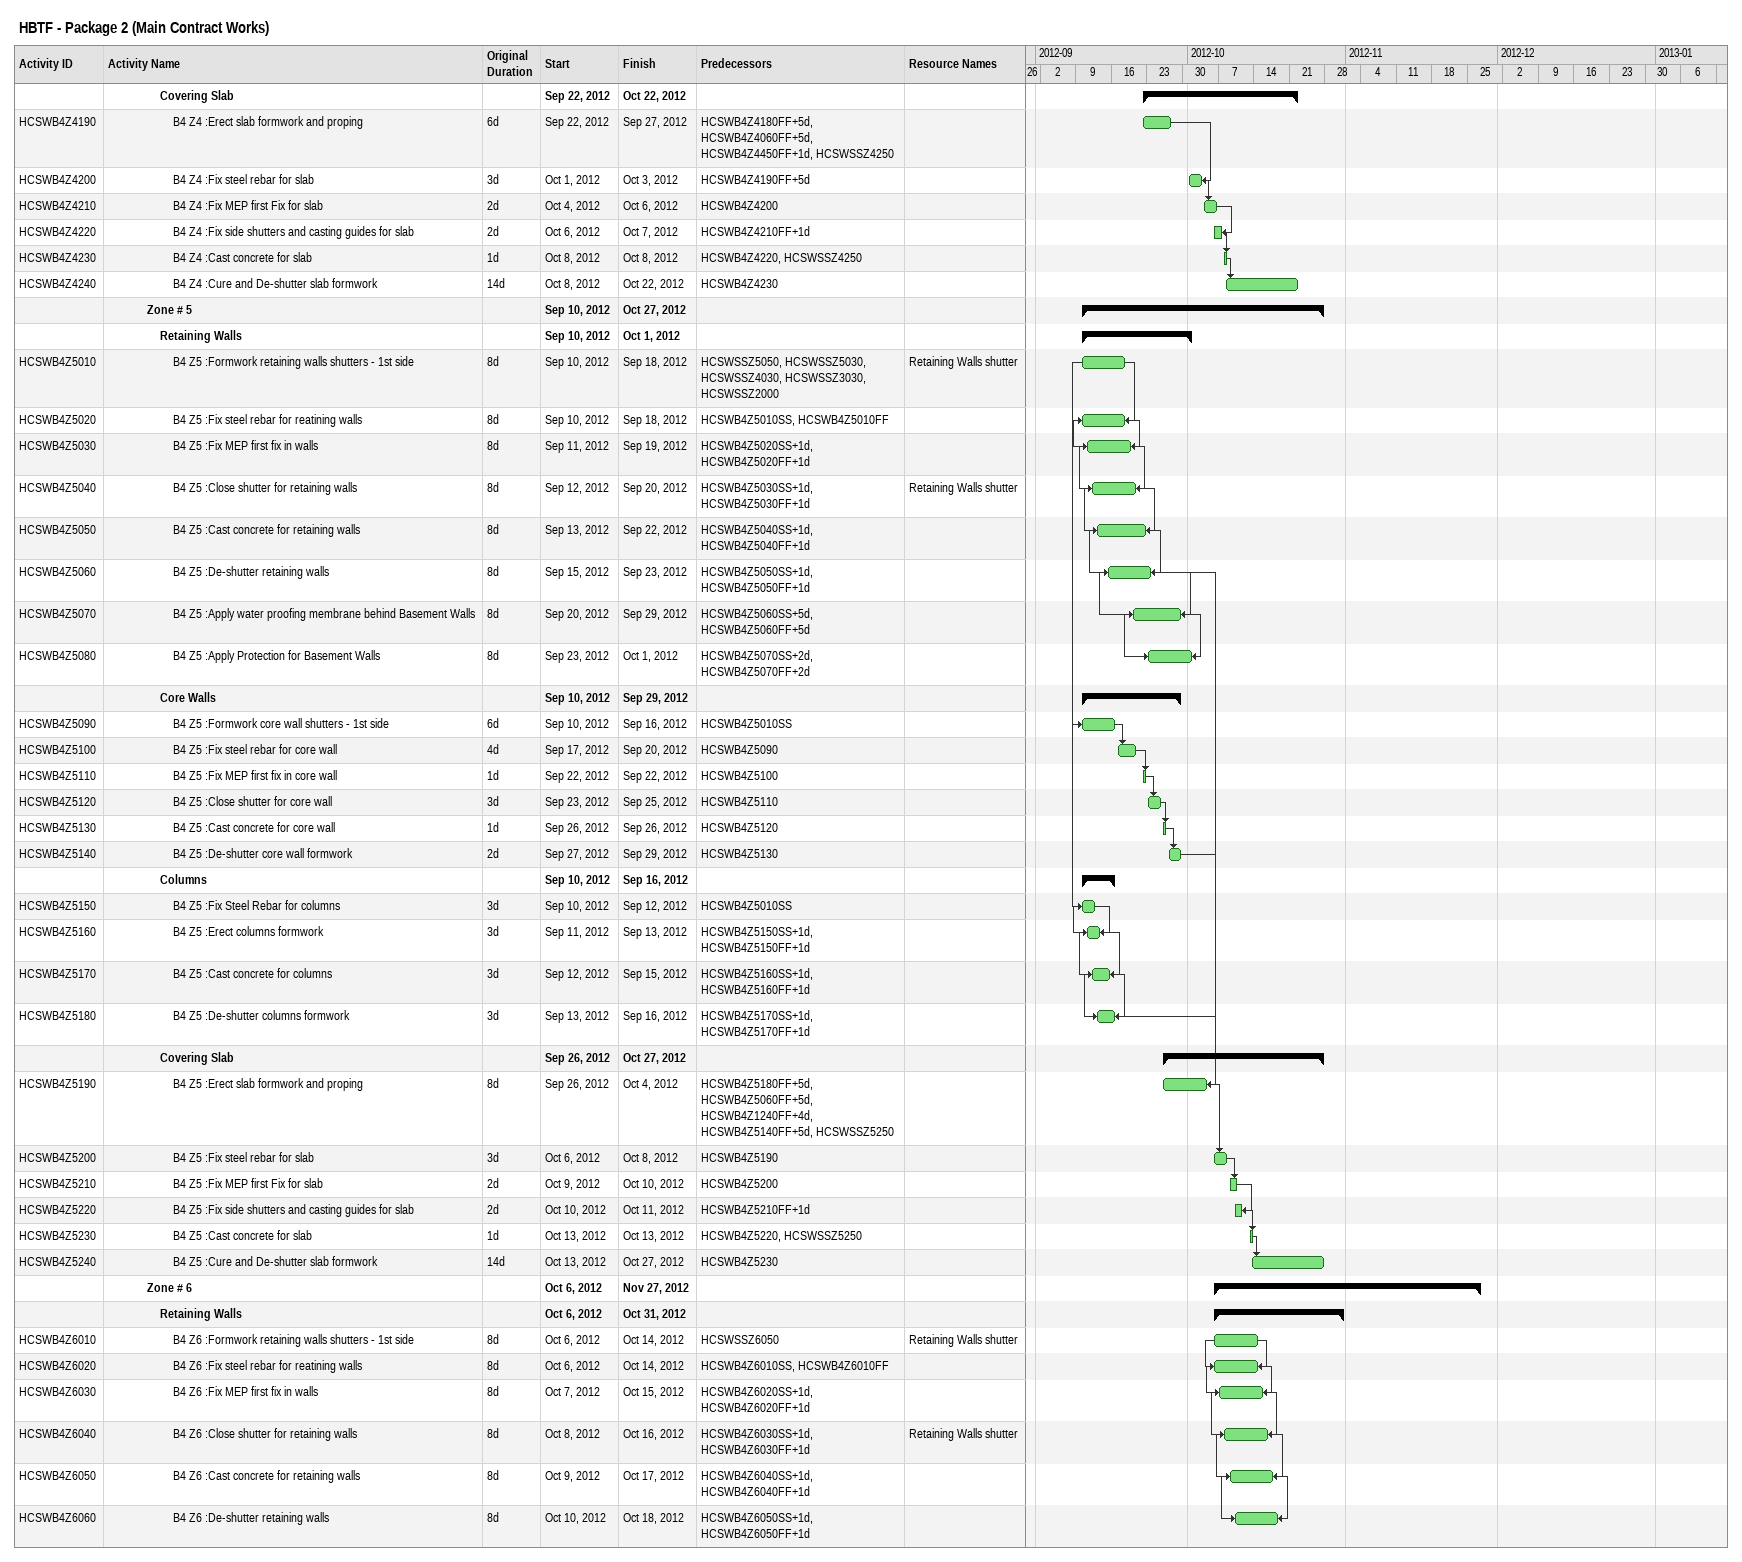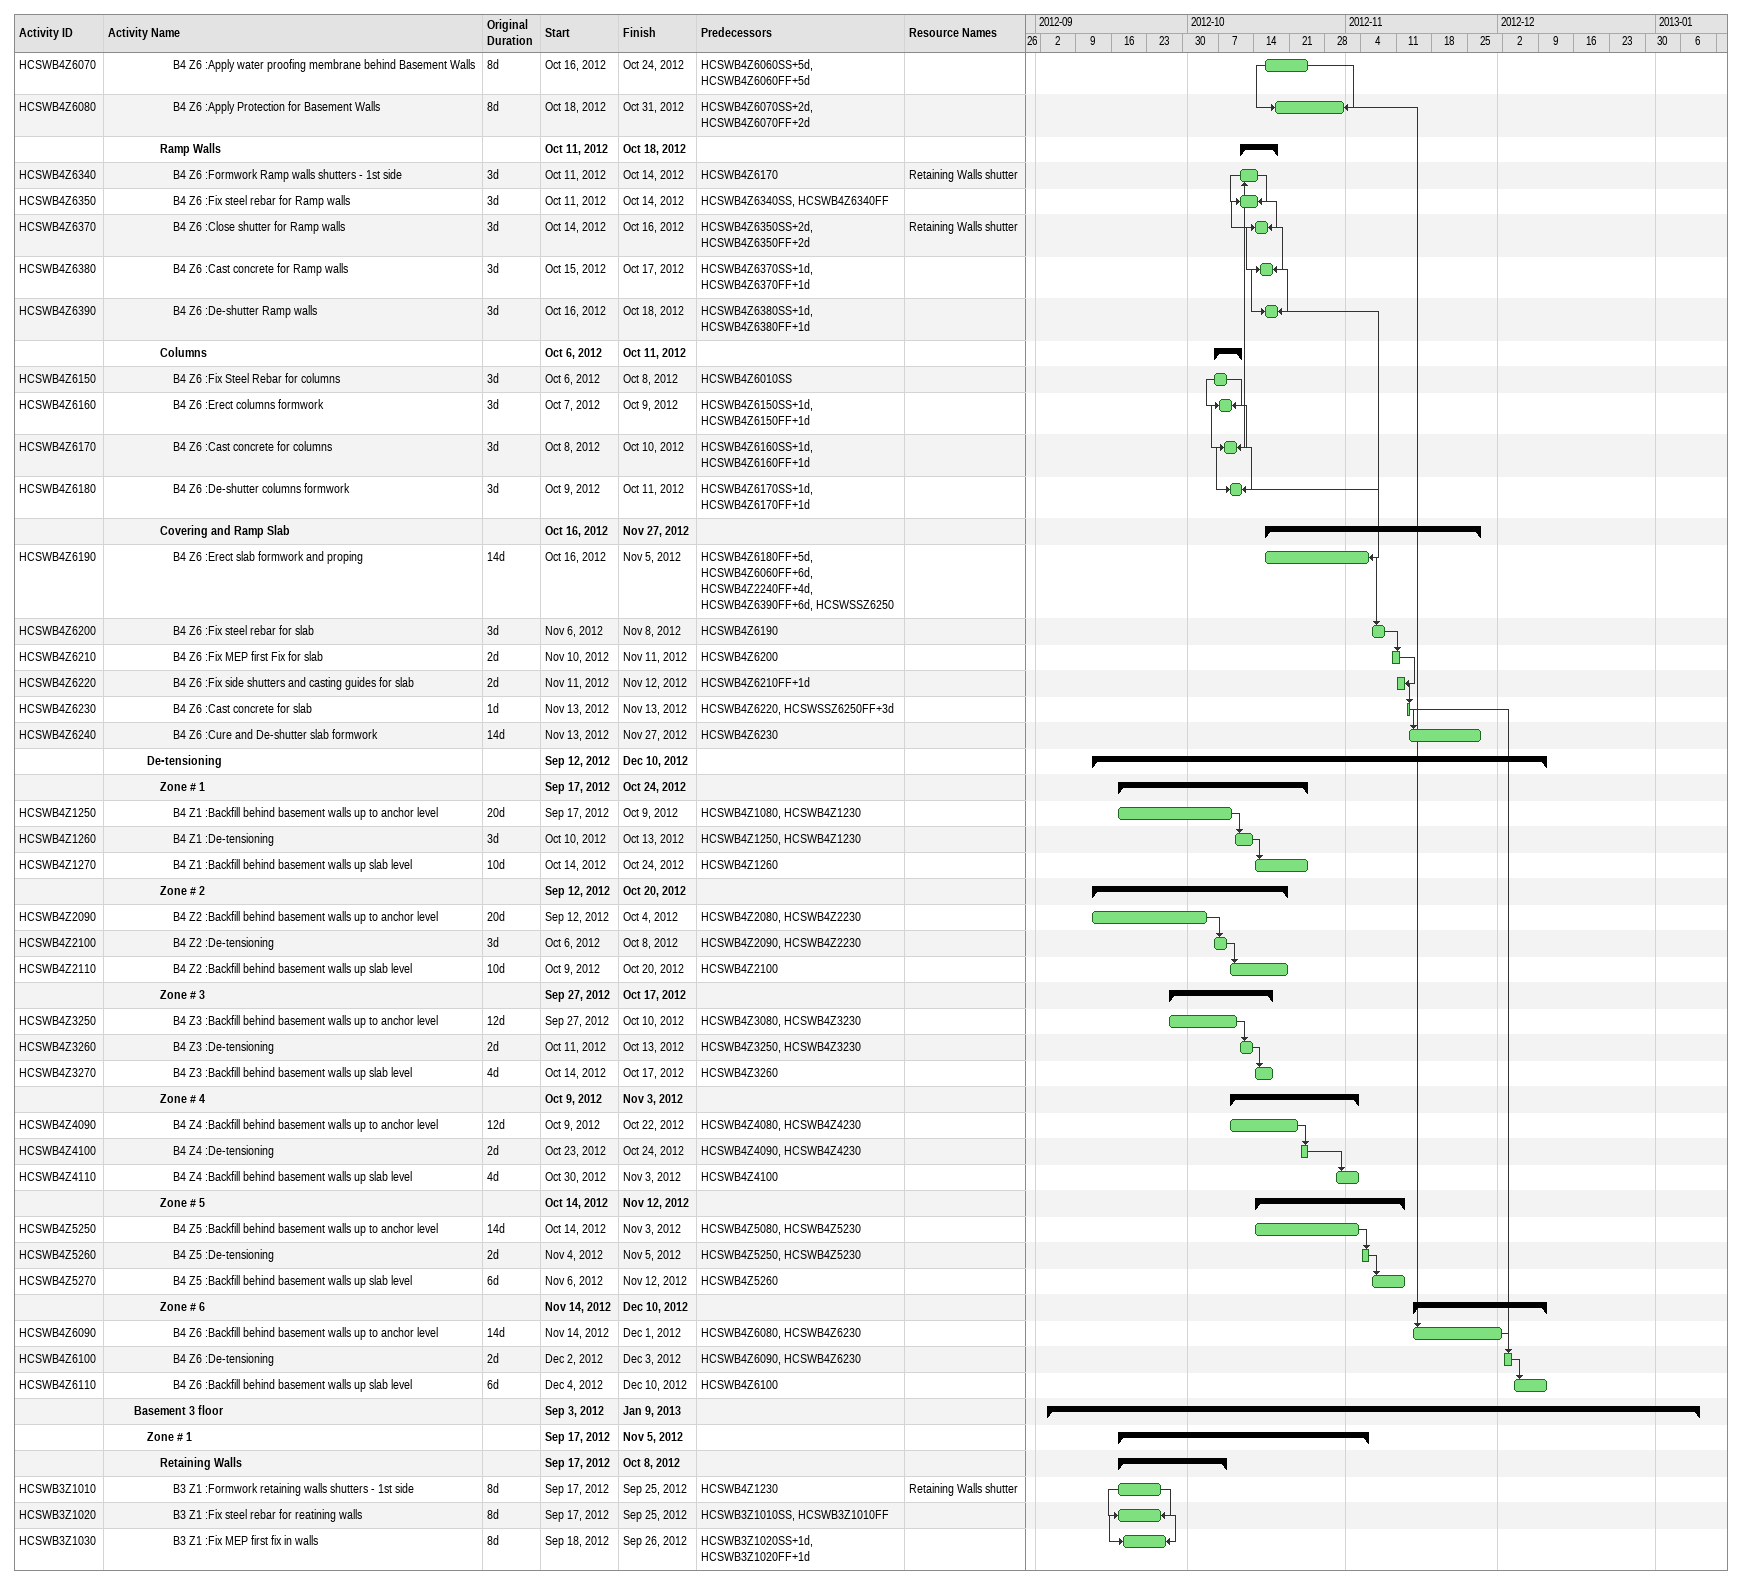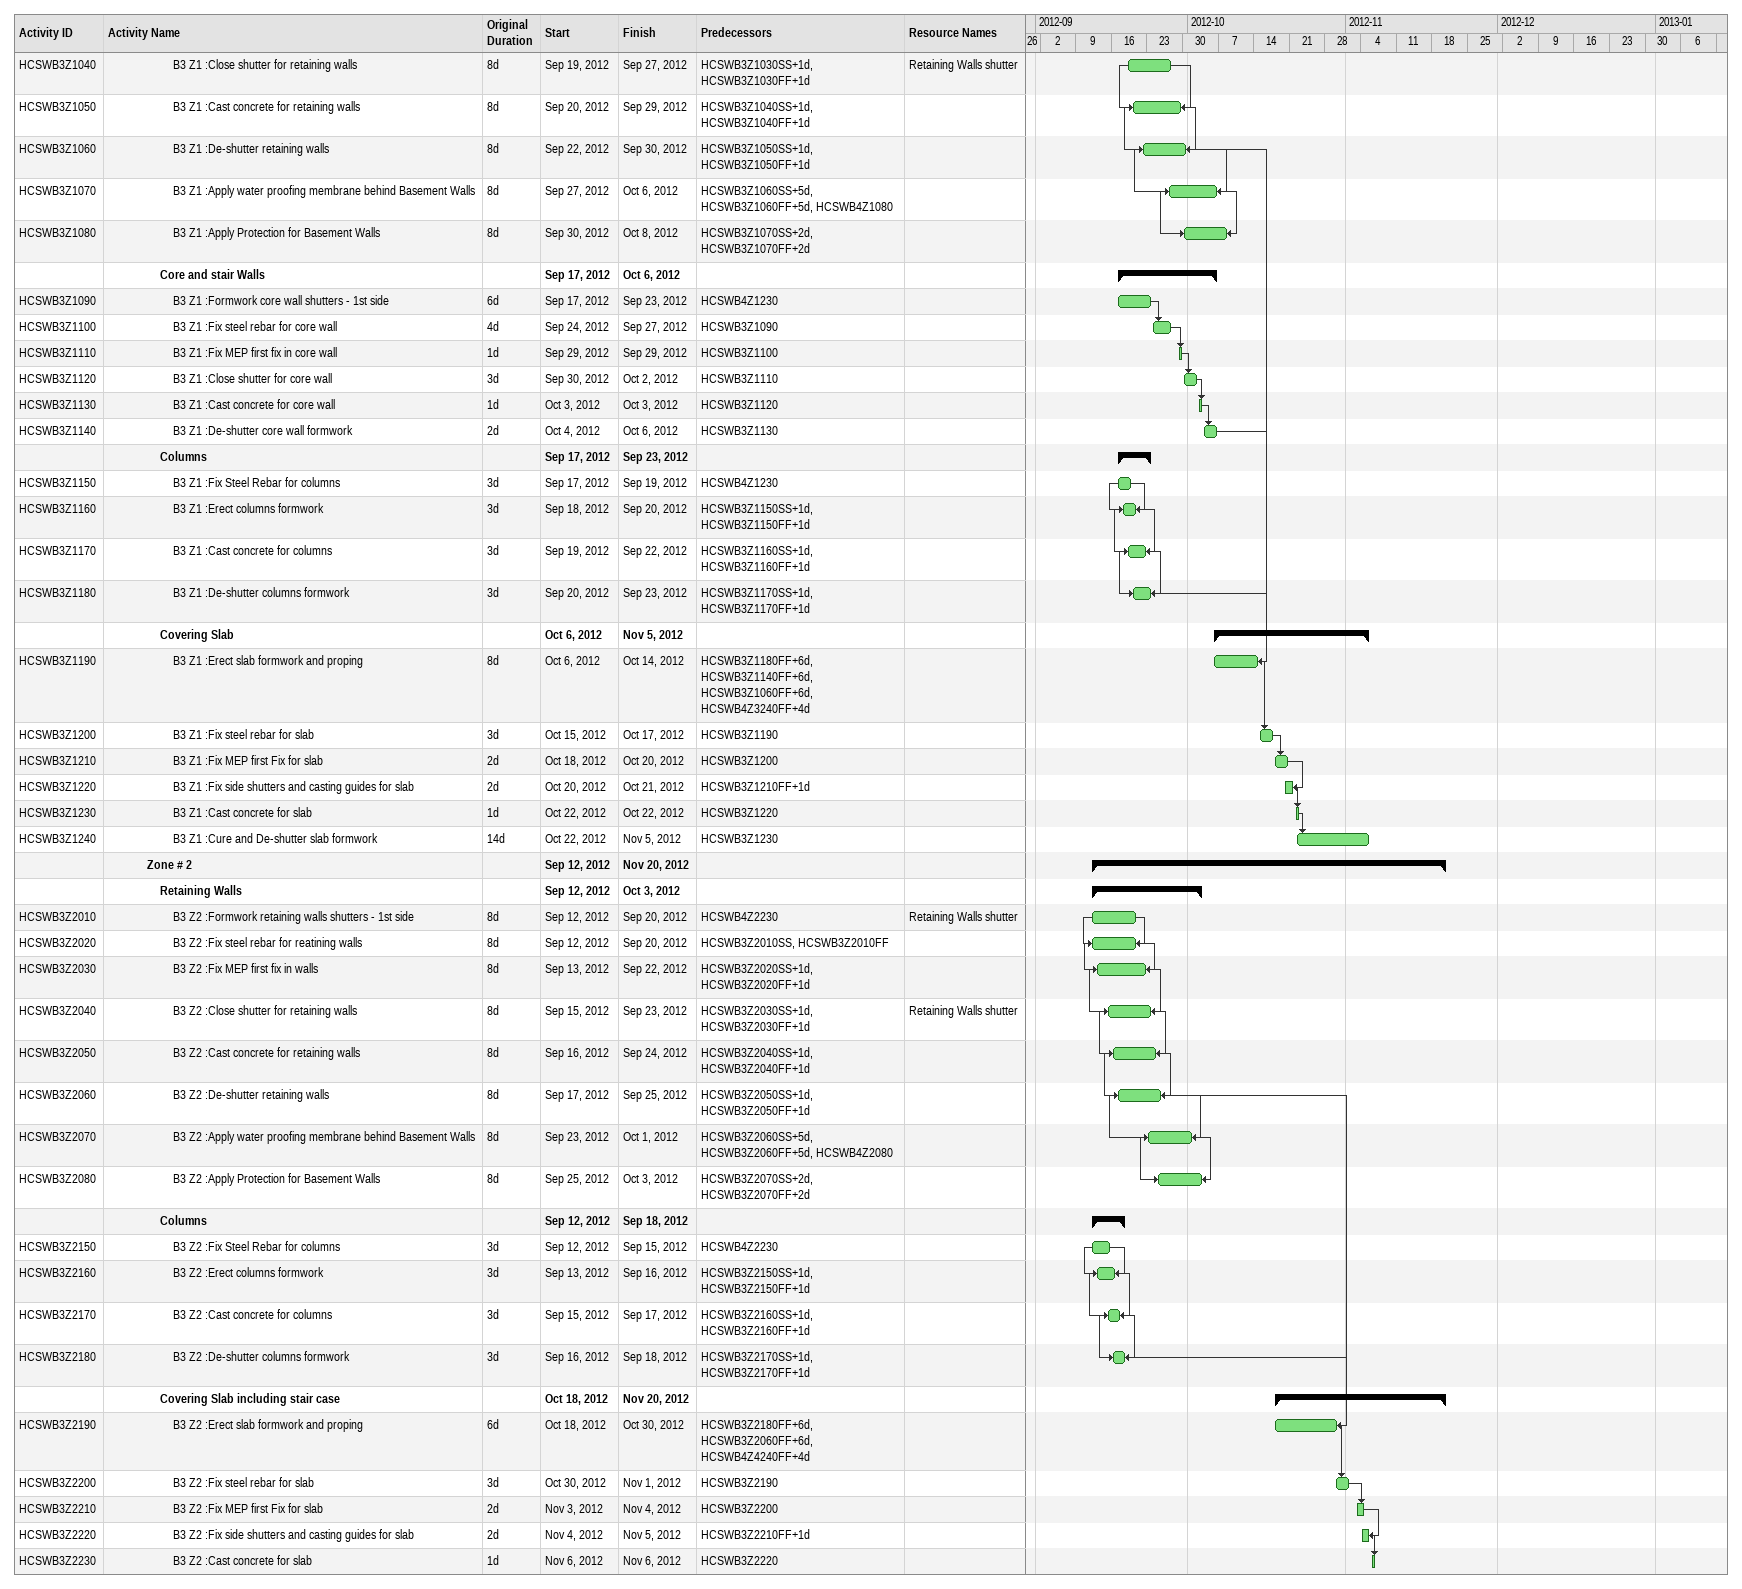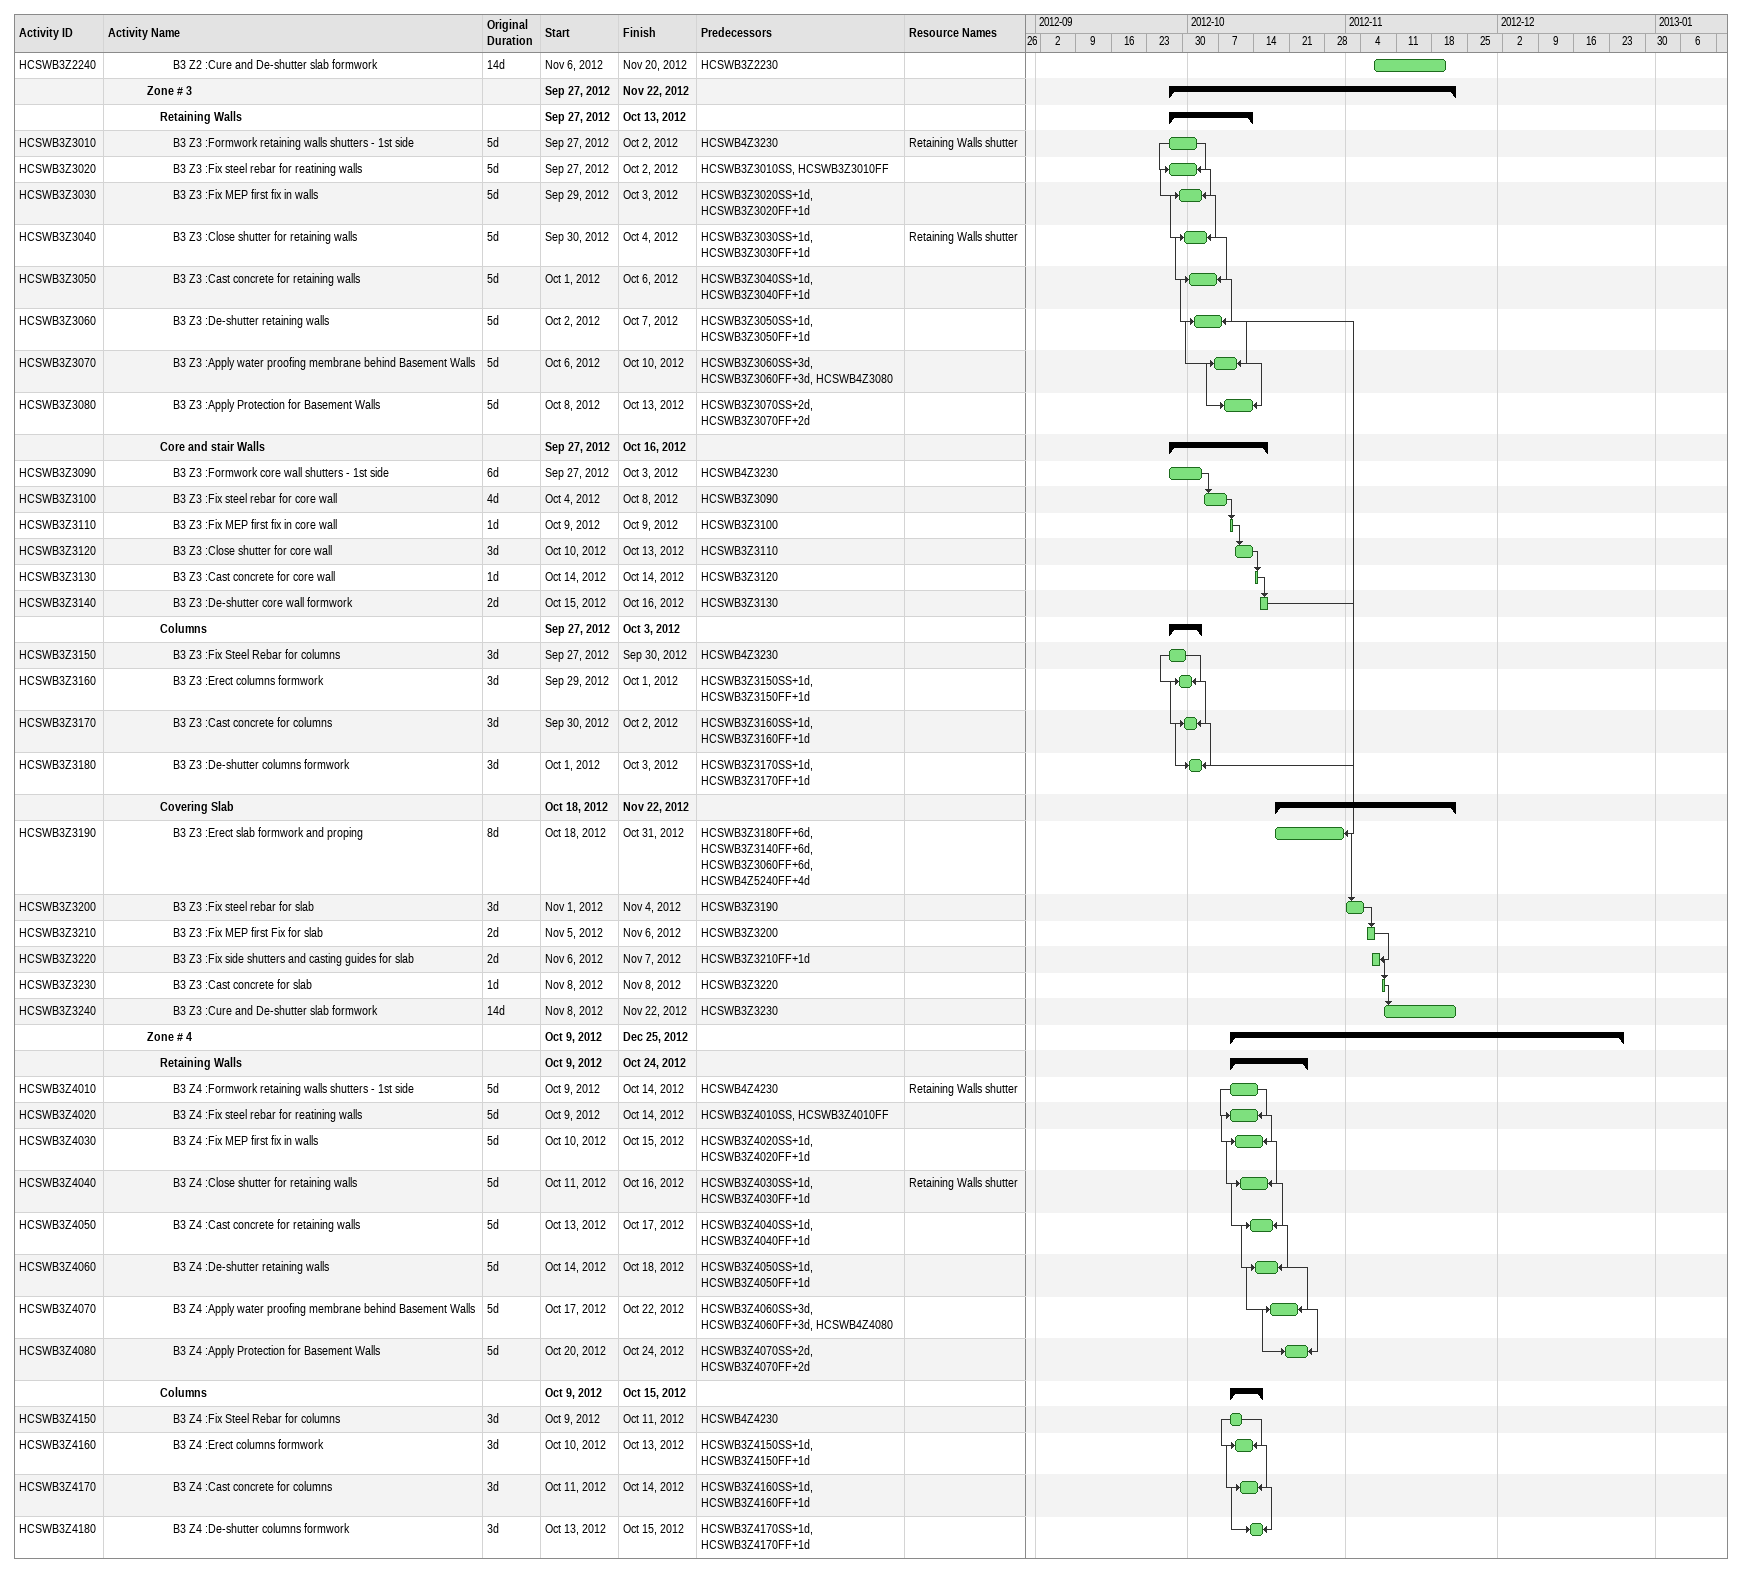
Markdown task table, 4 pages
HBTF - Package 2 (Main Contract Works)

| ID | Level | Task | Original duration | Start | Finish | Predecessors | Resources |
|---|---|---|---|---|---|---|---|
|  | 5 | **Covering Slab** |  | 2012-09-22 | 2012-10-22 |  |  |
| HCSWB4Z4190 | 6 | B4 Z4 :Erect slab formwork and proping | 6d | 2012-09-22 | 2012-09-27 | HCSWB4Z4180FF+5d, HCSWB4Z4060FF+5d, HCSWB4Z4450FF+1d, HCSWSSZ4250 |  |
| HCSWB4Z4200 | 6 | B4 Z4 :Fix steel rebar for slab | 3d | 2012-10-01 | 2012-10-03 | HCSWB4Z4190FF+5d |  |
| HCSWB4Z4210 | 6 | B4 Z4 :Fix MEP first Fix for slab | 2d | 2012-10-04 | 2012-10-06 | HCSWB4Z4200 |  |
| HCSWB4Z4220 | 6 | B4 Z4 :Fix side shutters and casting guides for slab | 2d | 2012-10-06 | 2012-10-07 | HCSWB4Z4210FF+1d |  |
| HCSWB4Z4230 | 6 | B4 Z4 :Cast concrete for slab | 1d | 2012-10-08 | 2012-10-08 | HCSWB4Z4220, HCSWSSZ4250 |  |
| HCSWB4Z4240 | 6 | B4 Z4 :Cure and De-shutter slab formwork | 14d | 2012-10-08 | 2012-10-22 | HCSWB4Z4230 |  |
|  | 4 | **Zone # 5** |  | 2012-09-10 | 2012-10-27 |  |  |
|  | 5 | **Retaining Walls** |  | 2012-09-10 | 2012-10-01 |  |  |
| HCSWB4Z5010 | 6 | B4 Z5 :Formwork retaining walls shutters - 1st side | 8d | 2012-09-10 | 2012-09-18 | HCSWSSZ5050, HCSWSSZ5030, HCSWSSZ4030, HCSWSSZ3030, HCSWSSZ2000 | Retaining Walls shutter |
| HCSWB4Z5020 | 6 | B4 Z5 :Fix steel rebar for reatining walls | 8d | 2012-09-10 | 2012-09-18 | HCSWB4Z5010SS, HCSWB4Z5010FF |  |
| HCSWB4Z5030 | 6 | B4 Z5 :Fix MEP first fix in walls | 8d | 2012-09-11 | 2012-09-19 | HCSWB4Z5020SS+1d, HCSWB4Z5020FF+1d |  |
| HCSWB4Z5040 | 6 | B4 Z5 :Close shutter for retaining walls | 8d | 2012-09-12 | 2012-09-20 | HCSWB4Z5030SS+1d, HCSWB4Z5030FF+1d | Retaining Walls shutter |
| HCSWB4Z5050 | 6 | B4 Z5 :Cast concrete for retaining walls | 8d | 2012-09-13 | 2012-09-22 | HCSWB4Z5040SS+1d, HCSWB4Z5040FF+1d |  |
| HCSWB4Z5060 | 6 | B4 Z5 :De-shutter retaining walls | 8d | 2012-09-15 | 2012-09-23 | HCSWB4Z5050SS+1d, HCSWB4Z5050FF+1d |  |
| HCSWB4Z5070 | 6 | B4 Z5 :Apply water proofing membrane behind Basement Walls | 8d | 2012-09-20 | 2012-09-29 | HCSWB4Z5060SS+5d, HCSWB4Z5060FF+5d |  |
| HCSWB4Z5080 | 6 | B4 Z5 :Apply Protection for Basement Walls | 8d | 2012-09-23 | 2012-10-01 | HCSWB4Z5070SS+2d, HCSWB4Z5070FF+2d |  |
|  | 5 | **Core Walls** |  | 2012-09-10 | 2012-09-29 |  |  |
| HCSWB4Z5090 | 6 | B4 Z5 :Formwork core wall shutters - 1st side | 6d | 2012-09-10 | 2012-09-16 | HCSWB4Z5010SS |  |
| HCSWB4Z5100 | 6 | B4 Z5 :Fix steel rebar for core wall | 4d | 2012-09-17 | 2012-09-20 | HCSWB4Z5090 |  |
| HCSWB4Z5110 | 6 | B4 Z5 :Fix MEP first fix in core wall | 1d | 2012-09-22 | 2012-09-22 | HCSWB4Z5100 |  |
| HCSWB4Z5120 | 6 | B4 Z5 :Close shutter for core wall | 3d | 2012-09-23 | 2012-09-25 | HCSWB4Z5110 |  |
| HCSWB4Z5130 | 6 | B4 Z5 :Cast concrete for core wall | 1d | 2012-09-26 | 2012-09-26 | HCSWB4Z5120 |  |
| HCSWB4Z5140 | 6 | B4 Z5 :De-shutter core wall formwork | 2d | 2012-09-27 | 2012-09-29 | HCSWB4Z5130 |  |
|  | 5 | **Columns** |  | 2012-09-10 | 2012-09-16 |  |  |
| HCSWB4Z5150 | 6 | B4 Z5 :Fix Steel Rebar for columns | 3d | 2012-09-10 | 2012-09-12 | HCSWB4Z5010SS |  |
| HCSWB4Z5160 | 6 | B4 Z5 :Erect columns formwork | 3d | 2012-09-11 | 2012-09-13 | HCSWB4Z5150SS+1d, HCSWB4Z5150FF+1d |  |
| HCSWB4Z5170 | 6 | B4 Z5 :Cast concrete for columns | 3d | 2012-09-12 | 2012-09-15 | HCSWB4Z5160SS+1d, HCSWB4Z5160FF+1d |  |
| HCSWB4Z5180 | 6 | B4 Z5 :De-shutter columns formwork | 3d | 2012-09-13 | 2012-09-16 | HCSWB4Z5170SS+1d, HCSWB4Z5170FF+1d |  |
|  | 5 | **Covering Slab** |  | 2012-09-26 | 2012-10-27 |  |  |
| HCSWB4Z5190 | 6 | B4 Z5 :Erect slab formwork and proping | 8d | 2012-09-26 | 2012-10-04 | HCSWB4Z5180FF+5d, HCSWB4Z5060FF+5d, HCSWB4Z1240FF+4d, HCSWB4Z5140FF+5d, HCSWSSZ5250 |  |
| HCSWB4Z5200 | 6 | B4 Z5 :Fix steel rebar for slab | 3d | 2012-10-06 | 2012-10-08 | HCSWB4Z5190 |  |
| HCSWB4Z5210 | 6 | B4 Z5 :Fix MEP first Fix for slab | 2d | 2012-10-09 | 2012-10-10 | HCSWB4Z5200 |  |
| HCSWB4Z5220 | 6 | B4 Z5 :Fix side shutters and casting guides for slab | 2d | 2012-10-10 | 2012-10-11 | HCSWB4Z5210FF+1d |  |
| HCSWB4Z5230 | 6 | B4 Z5 :Cast concrete for slab | 1d | 2012-10-13 | 2012-10-13 | HCSWB4Z5220, HCSWSSZ5250 |  |
| HCSWB4Z5240 | 6 | B4 Z5 :Cure and De-shutter slab formwork | 14d | 2012-10-13 | 2012-10-27 | HCSWB4Z5230 |  |
|  | 4 | **Zone # 6** |  | 2012-10-06 | 2012-11-27 |  |  |
|  | 5 | **Retaining Walls** |  | 2012-10-06 | 2012-10-31 |  |  |
| HCSWB4Z6010 | 6 | B4 Z6 :Formwork retaining walls shutters - 1st side | 8d | 2012-10-06 | 2012-10-14 | HCSWSSZ6050 | Retaining Walls shutter |
| HCSWB4Z6020 | 6 | B4 Z6 :Fix steel rebar for reatining walls | 8d | 2012-10-06 | 2012-10-14 | HCSWB4Z6010SS, HCSWB4Z6010FF |  |
| HCSWB4Z6030 | 6 | B4 Z6 :Fix MEP first fix in walls | 8d | 2012-10-07 | 2012-10-15 | HCSWB4Z6020SS+1d, HCSWB4Z6020FF+1d |  |
| HCSWB4Z6040 | 6 | B4 Z6 :Close shutter for retaining walls | 8d | 2012-10-08 | 2012-10-16 | HCSWB4Z6030SS+1d, HCSWB4Z6030FF+1d | Retaining Walls shutter |
| HCSWB4Z6050 | 6 | B4 Z6 :Cast concrete for retaining walls | 8d | 2012-10-09 | 2012-10-17 | HCSWB4Z6040SS+1d, HCSWB4Z6040FF+1d |  |
| HCSWB4Z6060 | 6 | B4 Z6 :De-shutter retaining walls | 8d | 2012-10-10 | 2012-10-18 | HCSWB4Z6050SS+1d, HCSWB4Z6050FF+1d |  |
| HCSWB4Z6070 | 6 | B4 Z6 :Apply water proofing membrane behind Basement Walls | 8d | 2012-10-16 | 2012-10-24 | HCSWB4Z6060SS+5d, HCSWB4Z6060FF+5d |  |
| HCSWB4Z6080 | 6 | B4 Z6 :Apply Protection for Basement Walls | 8d | 2012-10-18 | 2012-10-31 | HCSWB4Z6070SS+2d, HCSWB4Z6070FF+2d |  |
|  | 5 | **Ramp Walls** |  | 2012-10-11 | 2012-10-18 |  |  |
| HCSWB4Z6340 | 6 | B4 Z6 :Formwork Ramp walls shutters - 1st side | 3d | 2012-10-11 | 2012-10-14 | HCSWB4Z6170 | Retaining Walls shutter |
| HCSWB4Z6350 | 6 | B4 Z6 :Fix steel rebar for Ramp walls | 3d | 2012-10-11 | 2012-10-14 | HCSWB4Z6340SS, HCSWB4Z6340FF |  |
| HCSWB4Z6370 | 6 | B4 Z6 :Close shutter for Ramp walls | 3d | 2012-10-14 | 2012-10-16 | HCSWB4Z6350SS+2d, HCSWB4Z6350FF+2d | Retaining Walls shutter |
| HCSWB4Z6380 | 6 | B4 Z6 :Cast concrete for Ramp walls | 3d | 2012-10-15 | 2012-10-17 | HCSWB4Z6370SS+1d, HCSWB4Z6370FF+1d |  |
| HCSWB4Z6390 | 6 | B4 Z6 :De-shutter Ramp walls | 3d | 2012-10-16 | 2012-10-18 | HCSWB4Z6380SS+1d, HCSWB4Z6380FF+1d |  |
|  | 5 | **Columns** |  | 2012-10-06 | 2012-10-11 |  |  |
| HCSWB4Z6150 | 6 | B4 Z6 :Fix Steel Rebar for columns | 3d | 2012-10-06 | 2012-10-08 | HCSWB4Z6010SS |  |
| HCSWB4Z6160 | 6 | B4 Z6 :Erect columns formwork | 3d | 2012-10-07 | 2012-10-09 | HCSWB4Z6150SS+1d, HCSWB4Z6150FF+1d |  |
| HCSWB4Z6170 | 6 | B4 Z6 :Cast concrete for columns | 3d | 2012-10-08 | 2012-10-10 | HCSWB4Z6160SS+1d, HCSWB4Z6160FF+1d |  |
| HCSWB4Z6180 | 6 | B4 Z6 :De-shutter columns formwork | 3d | 2012-10-09 | 2012-10-11 | HCSWB4Z6170SS+1d, HCSWB4Z6170FF+1d |  |
|  | 5 | **Covering and Ramp Slab** |  | 2012-10-16 | 2012-11-27 |  |  |
| HCSWB4Z6190 | 6 | B4 Z6 :Erect slab formwork and proping | 14d | 2012-10-16 | 2012-11-05 | HCSWB4Z6180FF+5d, HCSWB4Z6060FF+6d, HCSWB4Z2240FF+4d, HCSWB4Z6390FF+6d, HCSWSSZ6250 |  |
| HCSWB4Z6200 | 6 | B4 Z6 :Fix steel rebar for slab | 3d | 2012-11-06 | 2012-11-08 | HCSWB4Z6190 |  |
| HCSWB4Z6210 | 6 | B4 Z6 :Fix MEP first Fix for slab | 2d | 2012-11-10 | 2012-11-11 | HCSWB4Z6200 |  |
| HCSWB4Z6220 | 6 | B4 Z6 :Fix side shutters and casting guides for slab | 2d | 2012-11-11 | 2012-11-12 | HCSWB4Z6210FF+1d |  |
| HCSWB4Z6230 | 6 | B4 Z6 :Cast concrete for slab | 1d | 2012-11-13 | 2012-11-13 | HCSWB4Z6220, HCSWSSZ6250FF+3d |  |
| HCSWB4Z6240 | 6 | B4 Z6 :Cure and De-shutter slab formwork | 14d | 2012-11-13 | 2012-11-27 | HCSWB4Z6230 |  |
|  | 4 | **De-tensioning** |  | 2012-09-12 | 2012-12-10 |  |  |
|  | 5 | **Zone # 1** |  | 2012-09-17 | 2012-10-24 |  |  |
| HCSWB4Z1250 | 6 | B4 Z1 :Backfill behind basement walls up to anchor level | 20d | 2012-09-17 | 2012-10-09 | HCSWB4Z1080, HCSWB4Z1230 |  |
| HCSWB4Z1260 | 6 | B4 Z1 :De-tensioning | 3d | 2012-10-10 | 2012-10-13 | HCSWB4Z1250, HCSWB4Z1230 |  |
| HCSWB4Z1270 | 6 | B4 Z1 :Backfill behind basement walls up slab level | 10d | 2012-10-14 | 2012-10-24 | HCSWB4Z1260 |  |
|  | 5 | **Zone # 2** |  | 2012-09-12 | 2012-10-20 |  |  |
| HCSWB4Z2090 | 6 | B4 Z2 :Backfill behind basement walls up to anchor level | 20d | 2012-09-12 | 2012-10-04 | HCSWB4Z2080, HCSWB4Z2230 |  |
| HCSWB4Z2100 | 6 | B4 Z2 :De-tensioning | 3d | 2012-10-06 | 2012-10-08 | HCSWB4Z2090, HCSWB4Z2230 |  |
| HCSWB4Z2110 | 6 | B4 Z2 :Backfill behind basement walls up slab level | 10d | 2012-10-09 | 2012-10-20 | HCSWB4Z2100 |  |
|  | 5 | **Zone # 3** |  | 2012-09-27 | 2012-10-17 |  |  |
| HCSWB4Z3250 | 6 | B4 Z3 :Backfill behind basement walls up to anchor level | 12d | 2012-09-27 | 2012-10-10 | HCSWB4Z3080, HCSWB4Z3230 |  |
| HCSWB4Z3260 | 6 | B4 Z3 :De-tensioning | 2d | 2012-10-11 | 2012-10-13 | HCSWB4Z3250, HCSWB4Z3230 |  |
| HCSWB4Z3270 | 6 | B4 Z3 :Backfill behind basement walls up slab level | 4d | 2012-10-14 | 2012-10-17 | HCSWB4Z3260 |  |
|  | 5 | **Zone # 4** |  | 2012-10-09 | 2012-11-03 |  |  |
| HCSWB4Z4090 | 6 | B4 Z4 :Backfill behind basement walls up to anchor level | 12d | 2012-10-09 | 2012-10-22 | HCSWB4Z4080, HCSWB4Z4230 |  |
| HCSWB4Z4100 | 6 | B4 Z4 :De-tensioning | 2d | 2012-10-23 | 2012-10-24 | HCSWB4Z4090, HCSWB4Z4230 |  |
| HCSWB4Z4110 | 6 | B4 Z4 :Backfill behind basement walls up slab level | 4d | 2012-10-30 | 2012-11-03 | HCSWB4Z4100 |  |
|  | 5 | **Zone # 5** |  | 2012-10-14 | 2012-11-12 |  |  |
| HCSWB4Z5250 | 6 | B4 Z5 :Backfill behind basement walls up to anchor level | 14d | 2012-10-14 | 2012-11-03 | HCSWB4Z5080, HCSWB4Z5230 |  |
| HCSWB4Z5260 | 6 | B4 Z5 :De-tensioning | 2d | 2012-11-04 | 2012-11-05 | HCSWB4Z5250, HCSWB4Z5230 |  |
| HCSWB4Z5270 | 6 | B4 Z5 :Backfill behind basement walls up slab level | 6d | 2012-11-06 | 2012-11-12 | HCSWB4Z5260 |  |
|  | 5 | **Zone # 6** |  | 2012-11-14 | 2012-12-10 |  |  |
| HCSWB4Z6090 | 6 | B4 Z6 :Backfill behind basement walls up to anchor level | 14d | 2012-11-14 | 2012-12-01 | HCSWB4Z6080, HCSWB4Z6230 |  |
| HCSWB4Z6100 | 6 | B4 Z6 :De-tensioning | 2d | 2012-12-02 | 2012-12-03 | HCSWB4Z6090, HCSWB4Z6230 |  |
| HCSWB4Z6110 | 6 | B4 Z6 :Backfill behind basement walls up slab level | 6d | 2012-12-04 | 2012-12-10 | HCSWB4Z6100 |  |
|  | 3 | **Basement 3 floor** |  | 2012-09-03 | 2013-01-09 |  |  |
|  | 4 | **Zone # 1** |  | 2012-09-17 | 2012-11-05 |  |  |
|  | 5 | **Retaining Walls** |  | 2012-09-17 | 2012-10-08 |  |  |
| HCSWB3Z1010 | 6 | B3 Z1 :Formwork retaining walls shutters - 1st side | 8d | 2012-09-17 | 2012-09-25 | HCSWB4Z1230 | Retaining Walls shutter |
| HCSWB3Z1020 | 6 | B3 Z1 :Fix steel rebar for reatining walls | 8d | 2012-09-17 | 2012-09-25 | HCSWB3Z1010SS, HCSWB3Z1010FF |  |
| HCSWB3Z1030 | 6 | B3 Z1 :Fix MEP first fix in walls | 8d | 2012-09-18 | 2012-09-26 | HCSWB3Z1020SS+1d, HCSWB3Z1020FF+1d |  |
| HCSWB3Z1040 | 6 | B3 Z1 :Close shutter for retaining walls | 8d | 2012-09-19 | 2012-09-27 | HCSWB3Z1030SS+1d, HCSWB3Z1030FF+1d | Retaining Walls shutter |
| HCSWB3Z1050 | 6 | B3 Z1 :Cast concrete for retaining walls | 8d | 2012-09-20 | 2012-09-29 | HCSWB3Z1040SS+1d, HCSWB3Z1040FF+1d |  |
| HCSWB3Z1060 | 6 | B3 Z1 :De-shutter retaining walls | 8d | 2012-09-22 | 2012-09-30 | HCSWB3Z1050SS+1d, HCSWB3Z1050FF+1d |  |
| HCSWB3Z1070 | 6 | B3 Z1 :Apply water proofing membrane behind Basement Walls | 8d | 2012-09-27 | 2012-10-06 | HCSWB3Z1060SS+5d, HCSWB3Z1060FF+5d, HCSWB4Z1080 |  |
| HCSWB3Z1080 | 6 | B3 Z1 :Apply Protection for Basement Walls | 8d | 2012-09-30 | 2012-10-08 | HCSWB3Z1070SS+2d, HCSWB3Z1070FF+2d |  |
|  | 5 | **Core and stair Walls** |  | 2012-09-17 | 2012-10-06 |  |  |
| HCSWB3Z1090 | 6 | B3 Z1 :Formwork core wall shutters - 1st side | 6d | 2012-09-17 | 2012-09-23 | HCSWB4Z1230 |  |
| HCSWB3Z1100 | 6 | B3 Z1 :Fix steel rebar for core wall | 4d | 2012-09-24 | 2012-09-27 | HCSWB3Z1090 |  |
| HCSWB3Z1110 | 6 | B3 Z1 :Fix MEP first fix in core wall | 1d | 2012-09-29 | 2012-09-29 | HCSWB3Z1100 |  |
| HCSWB3Z1120 | 6 | B3 Z1 :Close shutter for core wall | 3d | 2012-09-30 | 2012-10-02 | HCSWB3Z1110 |  |
| HCSWB3Z1130 | 6 | B3 Z1 :Cast concrete for core wall | 1d | 2012-10-03 | 2012-10-03 | HCSWB3Z1120 |  |
| HCSWB3Z1140 | 6 | B3 Z1 :De-shutter core wall formwork | 2d | 2012-10-04 | 2012-10-06 | HCSWB3Z1130 |  |
|  | 5 | **Columns** |  | 2012-09-17 | 2012-09-23 |  |  |
| HCSWB3Z1150 | 6 | B3 Z1 :Fix Steel Rebar for columns | 3d | 2012-09-17 | 2012-09-19 | HCSWB4Z1230 |  |
| HCSWB3Z1160 | 6 | B3 Z1 :Erect columns formwork | 3d | 2012-09-18 | 2012-09-20 | HCSWB3Z1150SS+1d, HCSWB3Z1150FF+1d |  |
| HCSWB3Z1170 | 6 | B3 Z1 :Cast concrete for columns | 3d | 2012-09-19 | 2012-09-22 | HCSWB3Z1160SS+1d, HCSWB3Z1160FF+1d |  |
| HCSWB3Z1180 | 6 | B3 Z1 :De-shutter columns formwork | 3d | 2012-09-20 | 2012-09-23 | HCSWB3Z1170SS+1d, HCSWB3Z1170FF+1d |  |
|  | 5 | **Covering Slab** |  | 2012-10-06 | 2012-11-05 |  |  |
| HCSWB3Z1190 | 6 | B3 Z1 :Erect slab formwork and proping | 8d | 2012-10-06 | 2012-10-14 | HCSWB3Z1180FF+6d, HCSWB3Z1140FF+6d, HCSWB3Z1060FF+6d, HCSWB4Z3240FF+4d |  |
| HCSWB3Z1200 | 6 | B3 Z1 :Fix steel rebar for slab | 3d | 2012-10-15 | 2012-10-17 | HCSWB3Z1190 |  |
| HCSWB3Z1210 | 6 | B3 Z1 :Fix MEP first Fix for slab | 2d | 2012-10-18 | 2012-10-20 | HCSWB3Z1200 |  |
| HCSWB3Z1220 | 6 | B3 Z1 :Fix side shutters and casting guides for slab | 2d | 2012-10-20 | 2012-10-21 | HCSWB3Z1210FF+1d |  |
| HCSWB3Z1230 | 6 | B3 Z1 :Cast concrete for slab | 1d | 2012-10-22 | 2012-10-22 | HCSWB3Z1220 |  |
| HCSWB3Z1240 | 6 | B3 Z1 :Cure and De-shutter slab formwork | 14d | 2012-10-22 | 2012-11-05 | HCSWB3Z1230 |  |
|  | 4 | **Zone # 2** |  | 2012-09-12 | 2012-11-20 |  |  |
|  | 5 | **Retaining Walls** |  | 2012-09-12 | 2012-10-03 |  |  |
| HCSWB3Z2010 | 6 | B3 Z2 :Formwork retaining walls shutters - 1st side | 8d | 2012-09-12 | 2012-09-20 | HCSWB4Z2230 | Retaining Walls shutter |
| HCSWB3Z2020 | 6 | B3 Z2 :Fix steel rebar for reatining walls | 8d | 2012-09-12 | 2012-09-20 | HCSWB3Z2010SS, HCSWB3Z2010FF |  |
| HCSWB3Z2030 | 6 | B3 Z2 :Fix MEP first fix in walls | 8d | 2012-09-13 | 2012-09-22 | HCSWB3Z2020SS+1d, HCSWB3Z2020FF+1d |  |
| HCSWB3Z2040 | 6 | B3 Z2 :Close shutter for retaining walls | 8d | 2012-09-15 | 2012-09-23 | HCSWB3Z2030SS+1d, HCSWB3Z2030FF+1d | Retaining Walls shutter |
| HCSWB3Z2050 | 6 | B3 Z2 :Cast concrete for retaining walls | 8d | 2012-09-16 | 2012-09-24 | HCSWB3Z2040SS+1d, HCSWB3Z2040FF+1d |  |
| HCSWB3Z2060 | 6 | B3 Z2 :De-shutter retaining walls | 8d | 2012-09-17 | 2012-09-25 | HCSWB3Z2050SS+1d, HCSWB3Z2050FF+1d |  |
| HCSWB3Z2070 | 6 | B3 Z2 :Apply water proofing membrane behind Basement Walls | 8d | 2012-09-23 | 2012-10-01 | HCSWB3Z2060SS+5d, HCSWB3Z2060FF+5d, HCSWB4Z2080 |  |
| HCSWB3Z2080 | 6 | B3 Z2 :Apply Protection for Basement Walls | 8d | 2012-09-25 | 2012-10-03 | HCSWB3Z2070SS+2d, HCSWB3Z2070FF+2d |  |
|  | 5 | **Columns** |  | 2012-09-12 | 2012-09-18 |  |  |
| HCSWB3Z2150 | 6 | B3 Z2 :Fix Steel Rebar for columns | 3d | 2012-09-12 | 2012-09-15 | HCSWB4Z2230 |  |
| HCSWB3Z2160 | 6 | B3 Z2 :Erect columns formwork | 3d | 2012-09-13 | 2012-09-16 | HCSWB3Z2150SS+1d, HCSWB3Z2150FF+1d |  |
| HCSWB3Z2170 | 6 | B3 Z2 :Cast concrete for columns | 3d | 2012-09-15 | 2012-09-17 | HCSWB3Z2160SS+1d, HCSWB3Z2160FF+1d |  |
| HCSWB3Z2180 | 6 | B3 Z2 :De-shutter columns formwork | 3d | 2012-09-16 | 2012-09-18 | HCSWB3Z2170SS+1d, HCSWB3Z2170FF+1d |  |
|  | 5 | **Covering Slab including stair case** |  | 2012-10-18 | 2012-11-20 |  |  |
| HCSWB3Z2190 | 6 | B3 Z2 :Erect slab formwork and proping | 6d | 2012-10-18 | 2012-10-30 | HCSWB3Z2180FF+6d, HCSWB3Z2060FF+6d, HCSWB4Z4240FF+4d |  |
| HCSWB3Z2200 | 6 | B3 Z2 :Fix steel rebar for slab | 3d | 2012-10-30 | 2012-11-01 | HCSWB3Z2190 |  |
| HCSWB3Z2210 | 6 | B3 Z2 :Fix MEP first Fix for slab | 2d | 2012-11-03 | 2012-11-04 | HCSWB3Z2200 |  |
| HCSWB3Z2220 | 6 | B3 Z2 :Fix side shutters and casting guides for slab | 2d | 2012-11-04 | 2012-11-05 | HCSWB3Z2210FF+1d |  |
| HCSWB3Z2230 | 6 | B3 Z2 :Cast concrete for slab | 1d | 2012-11-06 | 2012-11-06 | HCSWB3Z2220 |  |
| HCSWB3Z2240 | 6 | B3 Z2 :Cure and De-shutter slab formwork | 14d | 2012-11-06 | 2012-11-20 | HCSWB3Z2230 |  |
|  | 4 | **Zone # 3** |  | 2012-09-27 | 2012-11-22 |  |  |
|  | 5 | **Retaining Walls** |  | 2012-09-27 | 2012-10-13 |  |  |
| HCSWB3Z3010 | 6 | B3 Z3 :Formwork retaining walls shutters - 1st side | 5d | 2012-09-27 | 2012-10-02 | HCSWB4Z3230 | Retaining Walls shutter |
| HCSWB3Z3020 | 6 | B3 Z3 :Fix steel rebar for reatining walls | 5d | 2012-09-27 | 2012-10-02 | HCSWB3Z3010SS, HCSWB3Z3010FF |  |
| HCSWB3Z3030 | 6 | B3 Z3 :Fix MEP first fix in walls | 5d | 2012-09-29 | 2012-10-03 | HCSWB3Z3020SS+1d, HCSWB3Z3020FF+1d |  |
| HCSWB3Z3040 | 6 | B3 Z3 :Close shutter for retaining walls | 5d | 2012-09-30 | 2012-10-04 | HCSWB3Z3030SS+1d, HCSWB3Z3030FF+1d | Retaining Walls shutter |
| HCSWB3Z3050 | 6 | B3 Z3 :Cast concrete for retaining walls | 5d | 2012-10-01 | 2012-10-06 | HCSWB3Z3040SS+1d, HCSWB3Z3040FF+1d |  |
| HCSWB3Z3060 | 6 | B3 Z3 :De-shutter retaining walls | 5d | 2012-10-02 | 2012-10-07 | HCSWB3Z3050SS+1d, HCSWB3Z3050FF+1d |  |
| HCSWB3Z3070 | 6 | B3 Z3 :Apply water proofing membrane behind Basement Walls | 5d | 2012-10-06 | 2012-10-10 | HCSWB3Z3060SS+3d, HCSWB3Z3060FF+3d, HCSWB4Z3080 |  |
| HCSWB3Z3080 | 6 | B3 Z3 :Apply Protection for Basement Walls | 5d | 2012-10-08 | 2012-10-13 | HCSWB3Z3070SS+2d, HCSWB3Z3070FF+2d |  |
|  | 5 | **Core and stair Walls** |  | 2012-09-27 | 2012-10-16 |  |  |
| HCSWB3Z3090 | 6 | B3 Z3 :Formwork core wall shutters - 1st side | 6d | 2012-09-27 | 2012-10-03 | HCSWB4Z3230 |  |
| HCSWB3Z3100 | 6 | B3 Z3 :Fix steel rebar for core wall | 4d | 2012-10-04 | 2012-10-08 | HCSWB3Z3090 |  |
| HCSWB3Z3110 | 6 | B3 Z3 :Fix MEP first fix in core wall | 1d | 2012-10-09 | 2012-10-09 | HCSWB3Z3100 |  |
| HCSWB3Z3120 | 6 | B3 Z3 :Close shutter for core wall | 3d | 2012-10-10 | 2012-10-13 | HCSWB3Z3110 |  |
| HCSWB3Z3130 | 6 | B3 Z3 :Cast concrete for core wall | 1d | 2012-10-14 | 2012-10-14 | HCSWB3Z3120 |  |
| HCSWB3Z3140 | 6 | B3 Z3 :De-shutter core wall formwork | 2d | 2012-10-15 | 2012-10-16 | HCSWB3Z3130 |  |
|  | 5 | **Columns** |  | 2012-09-27 | 2012-10-03 |  |  |
| HCSWB3Z3150 | 6 | B3 Z3 :Fix Steel Rebar for columns | 3d | 2012-09-27 | 2012-09-30 | HCSWB4Z3230 |  |
| HCSWB3Z3160 | 6 | B3 Z3 :Erect columns formwork | 3d | 2012-09-29 | 2012-10-01 | HCSWB3Z3150SS+1d, HCSWB3Z3150FF+1d |  |
| HCSWB3Z3170 | 6 | B3 Z3 :Cast concrete for columns | 3d | 2012-09-30 | 2012-10-02 | HCSWB3Z3160SS+1d, HCSWB3Z3160FF+1d |  |
| HCSWB3Z3180 | 6 | B3 Z3 :De-shutter columns formwork | 3d | 2012-10-01 | 2012-10-03 | HCSWB3Z3170SS+1d, HCSWB3Z3170FF+1d |  |
|  | 5 | **Covering Slab** |  | 2012-10-18 | 2012-11-22 |  |  |
| HCSWB3Z3190 | 6 | B3 Z3 :Erect slab formwork and proping | 8d | 2012-10-18 | 2012-10-31 | HCSWB3Z3180FF+6d, HCSWB3Z3140FF+6d, HCSWB3Z3060FF+6d, HCSWB4Z5240FF+4d |  |
| HCSWB3Z3200 | 6 | B3 Z3 :Fix steel rebar for slab | 3d | 2012-11-01 | 2012-11-04 | HCSWB3Z3190 |  |
| HCSWB3Z3210 | 6 | B3 Z3 :Fix MEP first Fix for slab | 2d | 2012-11-05 | 2012-11-06 | HCSWB3Z3200 |  |
| HCSWB3Z3220 | 6 | B3 Z3 :Fix side shutters and casting guides for slab | 2d | 2012-11-06 | 2012-11-07 | HCSWB3Z3210FF+1d |  |
| HCSWB3Z3230 | 6 | B3 Z3 :Cast concrete for slab | 1d | 2012-11-08 | 2012-11-08 | HCSWB3Z3220 |  |
| HCSWB3Z3240 | 6 | B3 Z3 :Cure and De-shutter slab formwork | 14d | 2012-11-08 | 2012-11-22 | HCSWB3Z3230 |  |
|  | 4 | **Zone # 4** |  | 2012-10-09 | 2012-12-25 |  |  |
|  | 5 | **Retaining Walls** |  | 2012-10-09 | 2012-10-24 |  |  |
| HCSWB3Z4010 | 6 | B3 Z4 :Formwork retaining walls shutters - 1st side | 5d | 2012-10-09 | 2012-10-14 | HCSWB4Z4230 | Retaining Walls shutter |
| HCSWB3Z4020 | 6 | B3 Z4 :Fix steel rebar for reatining walls | 5d | 2012-10-09 | 2012-10-14 | HCSWB3Z4010SS, HCSWB3Z4010FF |  |
| HCSWB3Z4030 | 6 | B3 Z4 :Fix MEP first fix in walls | 5d | 2012-10-10 | 2012-10-15 | HCSWB3Z4020SS+1d, HCSWB3Z4020FF+1d |  |
| HCSWB3Z4040 | 6 | B3 Z4 :Close shutter for retaining walls | 5d | 2012-10-11 | 2012-10-16 | HCSWB3Z4030SS+1d, HCSWB3Z4030FF+1d | Retaining Walls shutter |
| HCSWB3Z4050 | 6 | B3 Z4 :Cast concrete for retaining walls | 5d | 2012-10-13 | 2012-10-17 | HCSWB3Z4040SS+1d, HCSWB3Z4040FF+1d |  |
| HCSWB3Z4060 | 6 | B3 Z4 :De-shutter retaining walls | 5d | 2012-10-14 | 2012-10-18 | HCSWB3Z4050SS+1d, HCSWB3Z4050FF+1d |  |
| HCSWB3Z4070 | 6 | B3 Z4 :Apply water proofing membrane behind Basement Walls | 5d | 2012-10-17 | 2012-10-22 | HCSWB3Z4060SS+3d, HCSWB3Z4060FF+3d, HCSWB4Z4080 |  |
| HCSWB3Z4080 | 6 | B3 Z4 :Apply Protection for Basement Walls | 5d | 2012-10-20 | 2012-10-24 | HCSWB3Z4070SS+2d, HCSWB3Z4070FF+2d |  |
|  | 5 | **Columns** |  | 2012-10-09 | 2012-10-15 |  |  |
| HCSWB3Z4150 | 6 | B3 Z4 :Fix Steel Rebar for columns | 3d | 2012-10-09 | 2012-10-11 | HCSWB4Z4230 |  |
| HCSWB3Z4160 | 6 | B3 Z4 :Erect columns formwork | 3d | 2012-10-10 | 2012-10-13 | HCSWB3Z4150SS+1d, HCSWB3Z4150FF+1d |  |
| HCSWB3Z4170 | 6 | B3 Z4 :Cast concrete for columns | 3d | 2012-10-11 | 2012-10-14 | HCSWB3Z4160SS+1d, HCSWB3Z4160FF+1d |  |
| HCSWB3Z4180 | 6 | B3 Z4 :De-shutter columns formwork | 3d | 2012-10-13 | 2012-10-15 | HCSWB3Z4170SS+1d, HCSWB3Z4170FF+1d |  |
